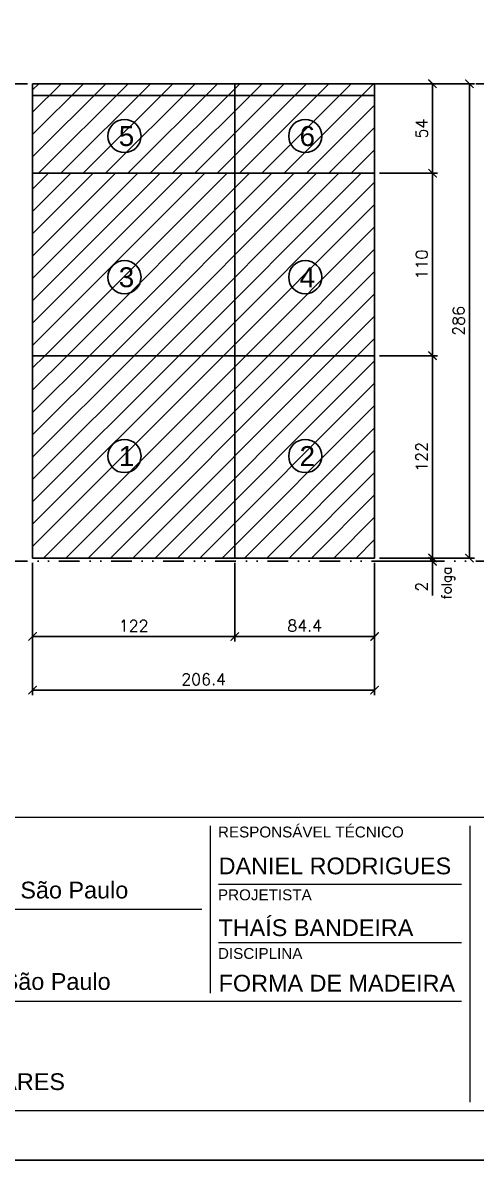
# Model space of a CAD drawing. Extents: x -23436 to 4767, y -3862 to 10024.
# Drawn here: x -18418 to -18144, y -518 to 168 of the extents above; entities that cross this region are included whole.
import ezdxf
from ezdxf.enums import TextEntityAlignment as Align

# ---------------------------------------------------------------- set-up
doc = ezdxf.new("R2010")
doc.units = 0
doc.header["$PDMODE"] = 2
doc.header["$PDSIZE"] = 10
doc.linetypes.add('DIVIDE2', pattern=[0.625, 0.25, -0.125, 0, -0.125, 0, -0.125])
doc.layers.get('0').update_dxf_attribs({"lineweight": 13})
doc.layers.get('Defpoints').update_dxf_attribs({"lineweight": 13})
for name, color, linetype, lineweight in [('A-GENM', 7, 'Continuous', 18), ('cotas', 4, 'Continuous', 13), ('FOLHA MB', 7, 'Continuous', 13), ('Texto Seção', 7, 'Continuous', 15)]:
    doc.layers.add(name, color=color, linetype=linetype, lineweight=lineweight)
for name, color, linetype in [('Cota', 4, 'Continuous'), ('MB Logo', 254, 'Continuous'), ('Nível', 160, 'Continuous'), ('Painéis', 30, 'Continuous'), ('Reaproveitamento', 252, 'Continuous'), ('Romaneio', 10, 'Continuous'), ('Sarr 7x7', 104, 'Continuous')]:
    doc.layers.add(name, color=color, linetype=linetype)
doc.layers.add('Laje_Perimetro', color=7, linetype='Continuous', plot=False)
doc.styles.add('ARIAL', font='arial.ttf', dxfattribs={"oblique": 15, "height": 25})
doc.styles.add('MB_C01', font='arial.ttf', dxfattribs={"height": 1.3})
doc.styles.add('MB_C02', font='arial.ttf', dxfattribs={"height": 2})
doc.styles.add('ROMANS', font='romans.shx')
doc.dimstyles.new('Cota Paínel', dxfattribs={"dimtxt": 7, "dimasz": 5, "dimexe": 3, "dimexo": 3, "dimgap": 3, "dimtad": 1, "dimdec": 1, "dimzin": 12, "dimdsep": 46, "dimtxsty": 'ROMANS', "dimblk": 'ARCHTICK', "dimcen": 0, "dimclrd": 4, "dimclre": 4, "dimclrt": 1, "dimadec": 1, "dimazin": 3, "dimtfac": 1, "dimtdec": 1, "dimtmove": 0, "dimatfit": 3, "dimldrblk": 'OBLIQUE', "dimfxl": 0, "dimtolj": 1, "dimtzin": 12, "dimarcsym": 0})
doc.dimstyles.new('PAINEL', dxfattribs={"dimtxt": 7, "dimasz": 5, "dimexe": 3, "dimexo": 3, "dimgap": 3, "dimtad": 1, "dimdec": 1, "dimzin": 12, "dimdsep": 46, "dimtxsty": 'ROMANS', "dimblk": 'ARCHTICK', "dimcen": 0, "dimclrd": 4, "dimclre": 4, "dimclrt": 1, "dimadec": 1, "dimazin": 3, "dimtfac": 1, "dimtdec": 1, "dimtmove": 0, "dimatfit": 3, "dimldrblk": 'OBLIQUE', "dimfxl": 0, "dimtolj": 1, "dimtzin": 12, "dimarcsym": 0})
pattern_1 = [(45, (-3108.5675, 3476.979), (-6.735192, 6.735192), [])]

# ---------------------------------------------------------------- blocks, each defined once
blk = doc.blocks.new('A$C169d8357')
at = {"layer": 'FOLHA MB', "color": 1}
for p, q in [((1109.82, 356.72), (70, 356.72)), ((786.55, 351.67), (786.55, 250.65)), ((943.14, 351.67), (943.14, 184.99)), ((938.09, 316.32), (791.61, 316.32)), ((781.5, 301.16), (450.7, 301.16)), ((938.09, 280.96), (791.61, 280.96)), ((938.09, 245.6), (450.7, 245.6))]:
    blk.add_line(p, q, dxfattribs=at)
for points in [[(0, 1199.94), (0, 149.94), (1485.02, 149.94), (1485.02, 1199.94)], [(70, 1169.94), (70, 179.94), (1455.02, 179.94), (1455.02, 1169.94)]]:
    blk.add_lwpolyline(points, close=True, dxfattribs=at)
at = {"layer": 'FOLHA MB', "color": 6}
for s, height, style, p in [('RESPONSÁVEL TÉCNICO', 6.5663, 'MB_C01', (791.21, 344.6)), ('Rua Hungria, 620-10ºAndar SP /  São Paulo', 10.102, 'MB_C02', (459.73, 307.83)), ('PROJETISTA', 6.566, 'MB_C01', (791.21, 306.72)), ('DISCIPLINA', 6.566, 'MB_C01', (791.21, 271.36)), ('Rua Iperoig, 180-perdizes-SP /  São Paulo', 10.102, 'MB_C02', (459.73, 252.69)), ('PROJETO EXECUTIVO DE PILARES', 10.102, 'MB_C02', (459.73, 192.28))]:
    blk.add_text(s, height=height, dxfattribs=dict(at, style=style)).set_placement(p)
at = {"layer": 'FOLHA MB', "color": 5, "style": 'MB_C02'}
for s, p in [('DANIEL RODRIGUES', (791.61, 322.38)), ('THAÍS BANDEIRA', (791.51, 285.11)), ('FORMA DE MADEIRA', (791.61, 251.66))]:
    blk.add_text(s, height=10.102, dxfattribs=at).set_placement(p)
blk = doc.blocks.new('_ArchTick')
at = {"color": 0, "linetype": 'ByBlock', "const_width": 0.15}
blk.add_lwpolyline([(-0.5, -0.5), (0.5, 0.5)], dxfattribs=at)
blk = doc.blocks.new('*D4416')
at = {"layer": 'Cota', "color": 4, "lineweight": -2, "transparency": 16777216}
for p, q in [((-18412.06, -157.56), (-18412.06, -237.2)), ((-18205.66, -157.56), (-18205.66, -237.2)), ((-18412.06, -234.2), (-18205.66, -234.2))]:
    blk.add_line(p, q, dxfattribs=at)
at = {"layer": 'Defpoints', "color": 0, "transparency": 16777216}
for p in [(-18412.06, -154.56), (-18205.66, -154.56), (-18205.66, -234.2)]:
    blk.add_point(p, dxfattribs=at)
at = {"layer": 'Cota', "color": 4, "lineweight": -2, "transparency": 16777216, "xscale": 5, "yscale": 5, "zscale": 5, "rotation": 180}
blk.add_blockref('_ArchTick', (-18412.06, -234.2), dxfattribs=at)
at = {"layer": 'Cota', "color": 4, "lineweight": -2, "transparency": 16777216, "xscale": 5, "yscale": 5, "zscale": 5}
blk.add_blockref('_ArchTick', (-18205.66, -234.2), dxfattribs=at)
at = {"layer": 'Cota', "color": 1, "transparency": 16777216, "insert": (-18308.86, -227.7), "char_height": 7, "attachment_point": 5, "style": 'ROMANS'}
blk.add_mtext('\\A1;206.4', dxfattribs=at)
blk = doc.blocks.new('_OBLIQUE')
at = {"color": 0, "linetype": 'ByBlock', "lineweight": -2}
for p, q in [((0, 0), (-1, 0)), ((-0.5, -0.5), (0.5, 0.5))]:
    blk.add_line(p, q, dxfattribs=at)
blk = doc.blocks.new('*D4417')
at = {"layer": 'Cota', "color": 4, "lineweight": -2, "transparency": 16777216}
for p, q in [((-18202.66, -32.56), (-18167.71, -32.56)), ((-18170.71, -154.56), (-18170.71, -32.56)), ((-18202.66, -154.56), (-18167.71, -154.56))]:
    blk.add_line(p, q, dxfattribs=at)
at = {"layer": 'Defpoints', "color": 0, "transparency": 16777216}
for p in [(-18205.66, -32.56), (-18170.71, -32.56), (-18205.66, -154.56)]:
    blk.add_point(p, dxfattribs=at)
at = {"layer": 'Cota', "color": 4, "lineweight": -2, "transparency": 16777216, "xscale": 5, "yscale": 5, "zscale": 5}
for p, rotation in [((-18170.71, -32.56), 90), ((-18170.71, -154.56), 270)]:
    blk.add_blockref('_ArchTick', p, dxfattribs=dict(at, rotation=rotation))
at = {"layer": 'Cota', "color": 1, "transparency": 16777216, "insert": (-18177.21, -93.56), "char_height": 7, "attachment_point": 5, "rotation": 90, "style": 'ROMANS'}
blk.add_mtext('\\A1;122', dxfattribs=at)
blk = doc.blocks.new('*D4418')
at = {"layer": 'Cota', "color": 4, "lineweight": -2, "transparency": 16777216}
for p, q in [((-18202.66, 77.44), (-18167.71, 77.44)), ((-18170.71, -32.56), (-18170.71, 77.44)), ((-18190.16, -32.56), (-18167.71, -32.56))]:
    blk.add_line(p, q, dxfattribs=at)
at = {"layer": 'Defpoints', "color": 0, "transparency": 16777216}
for p in [(-18205.66, 77.44), (-18170.71, 77.44), (-18193.16, -32.56)]:
    blk.add_point(p, dxfattribs=at)
at = {"layer": 'Cota', "color": 4, "lineweight": -2, "transparency": 16777216, "xscale": 5, "yscale": 5, "zscale": 5}
for p, rotation in [((-18170.71, 77.44), 90), ((-18170.71, -32.56), 270)]:
    blk.add_blockref('_ArchTick', p, dxfattribs=dict(at, rotation=rotation))
at = {"layer": 'Cota', "color": 1, "transparency": 16777216, "insert": (-18177.21, 22.44), "char_height": 7, "attachment_point": 5, "rotation": 90, "style": 'ROMANS'}
blk.add_mtext('\\A1;110', dxfattribs=at)
blk = doc.blocks.new('*D4419')
at = {"layer": 'Cota', "color": 4, "lineweight": -2, "transparency": 16777216}
for p, q in [((-18412.06, -157.56), (-18412.06, -204.9)), ((-18290.06, -157.56), (-18290.06, -204.9)), ((-18412.06, -201.9), (-18290.06, -201.9))]:
    blk.add_line(p, q, dxfattribs=at)
at = {"layer": 'Defpoints', "color": 0, "transparency": 16777216}
for p in [(-18412.06, -154.56), (-18290.06, -154.56), (-18290.06, -201.9)]:
    blk.add_point(p, dxfattribs=at)
at = {"layer": 'Cota', "color": 4, "lineweight": -2, "transparency": 16777216, "xscale": 5, "yscale": 5, "zscale": 5, "rotation": 180}
blk.add_blockref('_ArchTick', (-18412.06, -201.9), dxfattribs=at)
at = {"layer": 'Cota', "color": 4, "lineweight": -2, "transparency": 16777216, "xscale": 5, "yscale": 5, "zscale": 5}
blk.add_blockref('_ArchTick', (-18290.06, -201.9), dxfattribs=at)
at = {"layer": 'Cota', "color": 1, "transparency": 16777216, "insert": (-18351.06, -195.4), "char_height": 7, "attachment_point": 5, "style": 'ROMANS'}
blk.add_mtext('\\A1;122', dxfattribs=at)
blk = doc.blocks.new('*D4420')
at = {"layer": 'Cota', "color": 4, "lineweight": -2, "transparency": 16777216}
for p, q in [((-18290.06, -157.56), (-18290.06, -204.9)), ((-18205.66, -157.56), (-18205.66, -204.9)), ((-18290.06, -201.9), (-18205.66, -201.9))]:
    blk.add_line(p, q, dxfattribs=at)
at = {"layer": 'Defpoints', "color": 0, "transparency": 16777216}
for p in [(-18290.06, -154.56), (-18205.66, -154.56), (-18205.66, -201.9)]:
    blk.add_point(p, dxfattribs=at)
at = {"layer": 'Cota', "color": 4, "lineweight": -2, "transparency": 16777216, "xscale": 5, "yscale": 5, "zscale": 5, "rotation": 180}
blk.add_blockref('_ArchTick', (-18290.06, -201.9), dxfattribs=at)
at = {"layer": 'Cota', "color": 4, "lineweight": -2, "transparency": 16777216, "xscale": 5, "yscale": 5, "zscale": 5}
blk.add_blockref('_ArchTick', (-18205.66, -201.9), dxfattribs=at)
at = {"layer": 'Cota', "color": 1, "transparency": 16777216, "insert": (-18247.86, -195.4), "char_height": 7, "attachment_point": 5, "style": 'ROMANS'}
blk.add_mtext('\\A1;84.4', dxfattribs=at)
blk = doc.blocks.new('*D4422')
at = {"layer": 'Cota', "color": 4, "lineweight": -2, "transparency": 16777216}
for p, q in [((-18170.71, -154.56), (-18170.71, -149.56)), ((-18202.66, -154.56), (-18167.71, -154.56)), ((-18202.66, -156.56), (-18167.71, -156.56)), ((-18170.71, -154.56), (-18170.71, -156.56)), ((-18170.71, -156.56), (-18170.71, -177.23))]:
    blk.add_line(p, q, dxfattribs=at)
at = {"layer": 'Defpoints', "color": 0, "transparency": 16777216}
for p in [(-18205.66, -154.56), (-18205.66, -156.56), (-18170.71, -156.56)]:
    blk.add_point(p, dxfattribs=at)
at = {"layer": 'Cota', "color": 4, "lineweight": -2, "transparency": 16777216, "xscale": 5, "yscale": 5, "zscale": 5}
for p, rotation in [((-18170.71, -154.56), 270), ((-18170.71, -156.56), 90)]:
    blk.add_blockref('_ArchTick', p, dxfattribs=dict(at, rotation=rotation))
at = {"layer": 'Cota', "color": 1, "transparency": 16777216, "insert": (-18177.21, -171.9), "char_height": 7, "attachment_point": 5, "rotation": 90, "style": 'ROMANS'}
blk.add_mtext('\\A1;2', dxfattribs=at)
blk = doc.blocks.new('*D4432')
at = {"layer": 'A-GENM', "color": 4, "lineweight": -2, "transparency": 16777216}
for p, q in [((-18202.66, 131.44), (-18167.71, 131.44)), ((-18170.71, 77.44), (-18170.71, 131.44)), ((-18202.66, 77.44), (-18167.71, 77.44))]:
    blk.add_line(p, q, dxfattribs=at)
at = {"layer": 'Defpoints', "color": 0, "transparency": 16777216}
for p in [(-18205.66, 131.44), (-18170.71, 131.44), (-18205.66, 77.44)]:
    blk.add_point(p, dxfattribs=at)
at = {"layer": 'A-GENM', "color": 4, "lineweight": -2, "transparency": 16777216, "xscale": 5, "yscale": 5, "zscale": 5}
for p, rotation in [((-18170.71, 131.44), 90), ((-18170.71, 77.44), 270)]:
    blk.add_blockref('_ArchTick', p, dxfattribs=dict(at, rotation=rotation))
at = {"layer": 'A-GENM', "color": 1, "transparency": 16777216, "insert": (-18177.21, 104.44), "char_height": 7, "attachment_point": 5, "rotation": 90, "style": 'ROMANS'}
blk.add_mtext('\\A1;54', dxfattribs=at)
blk = doc.blocks.new('*D4447')
at = {"layer": 'cotas', "color": 4, "lineweight": -2, "transparency": 16777216}
for p, q in [((-18202.66, 131.44), (-18145.43, 131.44)), ((-18148.43, -154.56), (-18148.43, 131.44)), ((-18202.66, -154.56), (-18145.43, -154.56))]:
    blk.add_line(p, q, dxfattribs=at)
at = {"layer": 'Defpoints', "color": 0, "transparency": 16777216}
for p in [(-18205.66, 131.44), (-18148.43, 131.44), (-18205.66, -154.56)]:
    blk.add_point(p, dxfattribs=at)
at = {"layer": 'cotas', "color": 4, "lineweight": -2, "transparency": 16777216, "xscale": 5, "yscale": 5, "zscale": 5}
for p, rotation in [((-18148.43, 131.44), 90), ((-18148.43, -154.56), 270)]:
    blk.add_blockref('_ArchTick', p, dxfattribs=dict(at, rotation=rotation))
at = {"layer": 'cotas', "color": 1, "transparency": 16777216, "insert": (-18154.93, -11.56), "char_height": 7, "attachment_point": 5, "rotation": 90, "style": 'ROMANS'}
blk.add_mtext('\\A1;286', dxfattribs=at)

msp = doc.modelspace()

# ---------------------------------------------------------------- hatches: boundary and pattern name
at = {"layer": 'Reaproveitamento'}
h = msp.add_hatch(dxfattribs=at)
h.set_pattern_fill('ANSI31', color=256, scale=3, style=0)
h.set_pattern_definition([(45, (1585, -4e-12), (-6.735192, 6.735192), [])])
h.paths.add_polyline_path([(-18412.057, 131.436), (-18205.657, 131.436), (-18205.657, 77.437), (-18412.057, 77.437)])
h = msp.add_hatch(dxfattribs=at)
h.set_pattern_fill('ANSI31', color=256, scale=3, style=0)
h.set_pattern_definition(pattern_1)
h.paths.add_polyline_path([(-18412.057, -32.563), (-18205.657, -32.563), (-18205.657, 77.437), (-18412.057, 77.437)])
h = msp.add_hatch(dxfattribs=at)
h.set_pattern_fill('ANSI31', color=256, scale=3, style=0)
h.set_pattern_definition(pattern_1)
h.paths.add_polyline_path([(-18412.057, -154.563), (-18205.657, -154.563), (-18205.657, -32.563), (-18412.057, -32.563)])

# ---------------------------------------------------------------- linework, layer by layer
at = {"layer": 'Laje_Perimetro'}
msp.add_lwpolyline([(-17606.377, 532.259), (-19091.397, 532.259), (-19091.397, -517.741), (-17606.377, -517.741)], close=True, dxfattribs=at)
at = {"layer": 'Nível', "linetype": 'DIVIDE2', "ltscale": 50}
for p, q in [((-17628.871, 131.437), (-18979.773, 131.437)), ((-17628.871, -156.563), (-18979.773, -156.563))]:
    msp.add_line(p, q, dxfattribs=at)
at = {"layer": 'Painéis', "color": 32, "true_color": 0xcd6928}
msp.add_line((-18290.057, -154.563), (-18290.057, 131.436), dxfattribs=at)
for points in [[(-18412.057, 131.437), (-18205.657, 131.437), (-18205.657, 77.437), (-18412.057, 77.437)], [(-18412.057, -32.563), (-18205.657, -32.563), (-18205.657, 77.437), (-18412.057, 77.437)], [(-18412.057, -154.563), (-18205.657, -154.563), (-18205.657, -32.563), (-18412.057, -32.563)]]:
    msp.add_lwpolyline(points, close=True, dxfattribs=at)
at = {"layer": 'Romaneio'}
for centre in [(-18356.636, 99.897), (-18247.512, 99.897), (-18356.636, 14.762), (-18247.512, 14.762), (-18356.636, -93.081), (-18247.512, -93.081)]:
    msp.add_circle(centre, 10, dxfattribs=at)
at = {"layer": 'Sarr 7x7', "color": 50}
for p, q in [((-18412.057, 131.434), (-18205.657, 131.437)), ((-18412.057, 131.434), (-18412.057, 127.934)), ((-18205.657, 131.437), (-18205.657, 127.937)), ((-18412.057, 124.434), (-18412.057, 127.934)), ((-18412.057, 124.434), (-18205.657, 124.437)), ((-18205.657, 124.437), (-18205.657, 127.937))]:
    msp.add_line(p, q, dxfattribs=at)

# ---------------------------------------------------------------- block references
at = {"layer": 'MB Logo'}
msp.add_blockref('A$C169d8357', (-19091.397, -667.679), dxfattribs=at)

# ---------------------------------------------------------------- texts
at = {"layer": 'Romaneio', "color": 0, "style": 'ARIAL'}
for s, p in [('5', (-18355.383, 99.897)), ('6', (-18246.26, 99.897)), ('3', (-18355.383, 14.762)), ('4', (-18246.26, 14.762)), ('1', (-18355.383, -93.081)), ('2', (-18246.26, -93.081))]:
    msp.add_text(s, height=12, dxfattribs=at).set_placement(p, align=Align.MIDDLE_CENTER)
at = {"layer": 'Texto Seção', "insert": (-18157.329, -179.526), "char_height": 6, "attachment_point": 7, "rotation": 90, "style": 'ROMANS'}
msp.add_mtext('folga', dxfattribs=at)

# ---------------------------------------------------------------- dimensions: what is measured, and where the dimension line sits
at = {"layer": 'A-GENM', "color": 6}
dim = msp.add_linear_dim(base=(-18170.711, 131.437), p1=(-18205.657, 77.437), p2=(-18205.657, 131.437), angle=90, dimstyle='PAINEL', override={"dimarcsym": 2}, dxfattribs=at)
dim.commit()
dim.dimension.update_dxf_attribs({"geometry": '*D4432', "text_midpoint": (-18177.211, 104.437)})
at = {"layer": 'Cota', "color": 2}
for base, p1, p2, picture, middle in [((-18170.711, 77.437), (-18193.156, -32.563), (-18205.657, 77.437), '*D4418', (-18177.211, 22.437)), ((-18170.711, -32.563), (-18205.657, -154.563), (-18205.657, -32.563), '*D4417', (-18177.211, -93.563)), ((-18170.711, -156.563), (-18205.657, -154.563), (-18205.657, -156.563), '*D4422', (-18177.211, -171.896))]:
    dim = msp.add_linear_dim(base=base, p1=p1, p2=p2, angle=90, dimstyle='Cota Paínel', dxfattribs=at)
    dim.commit()
    dim.dimension.update_dxf_attribs({"geometry": picture, "text_midpoint": middle})
for base, p1, p2, picture, middle in [((-18205.657, -234.202), (-18412.057, -154.563), (-18205.657, -154.563), '*D4416', (-18308.857, -227.702)), ((-18290.057, -201.9), (-18412.057, -154.563), (-18290.057, -154.563), '*D4419', (-18351.057, -195.4)), ((-18205.657, -201.9), (-18290.057, -154.563), (-18205.657, -154.563), '*D4420', (-18247.857, -195.4))]:
    dim = msp.add_linear_dim(base=base, p1=p1, p2=p2, dimstyle='Cota Paínel', dxfattribs=at)
    dim.commit()
    dim.dimension.update_dxf_attribs({"geometry": picture, "text_midpoint": middle})
at = {"layer": 'cotas'}
dim = msp.add_linear_dim(base=(-18148.429, 131.437), p1=(-18205.657, -154.563), p2=(-18205.657, 131.437), angle=90, dimstyle='PAINEL', override={"dimarcsym": 2}, dxfattribs=at)
dim.commit()
dim.dimension.update_dxf_attribs({"geometry": '*D4447', "text_midpoint": (-18154.929, -11.563)})

doc.saveas('drawing.dxf')
